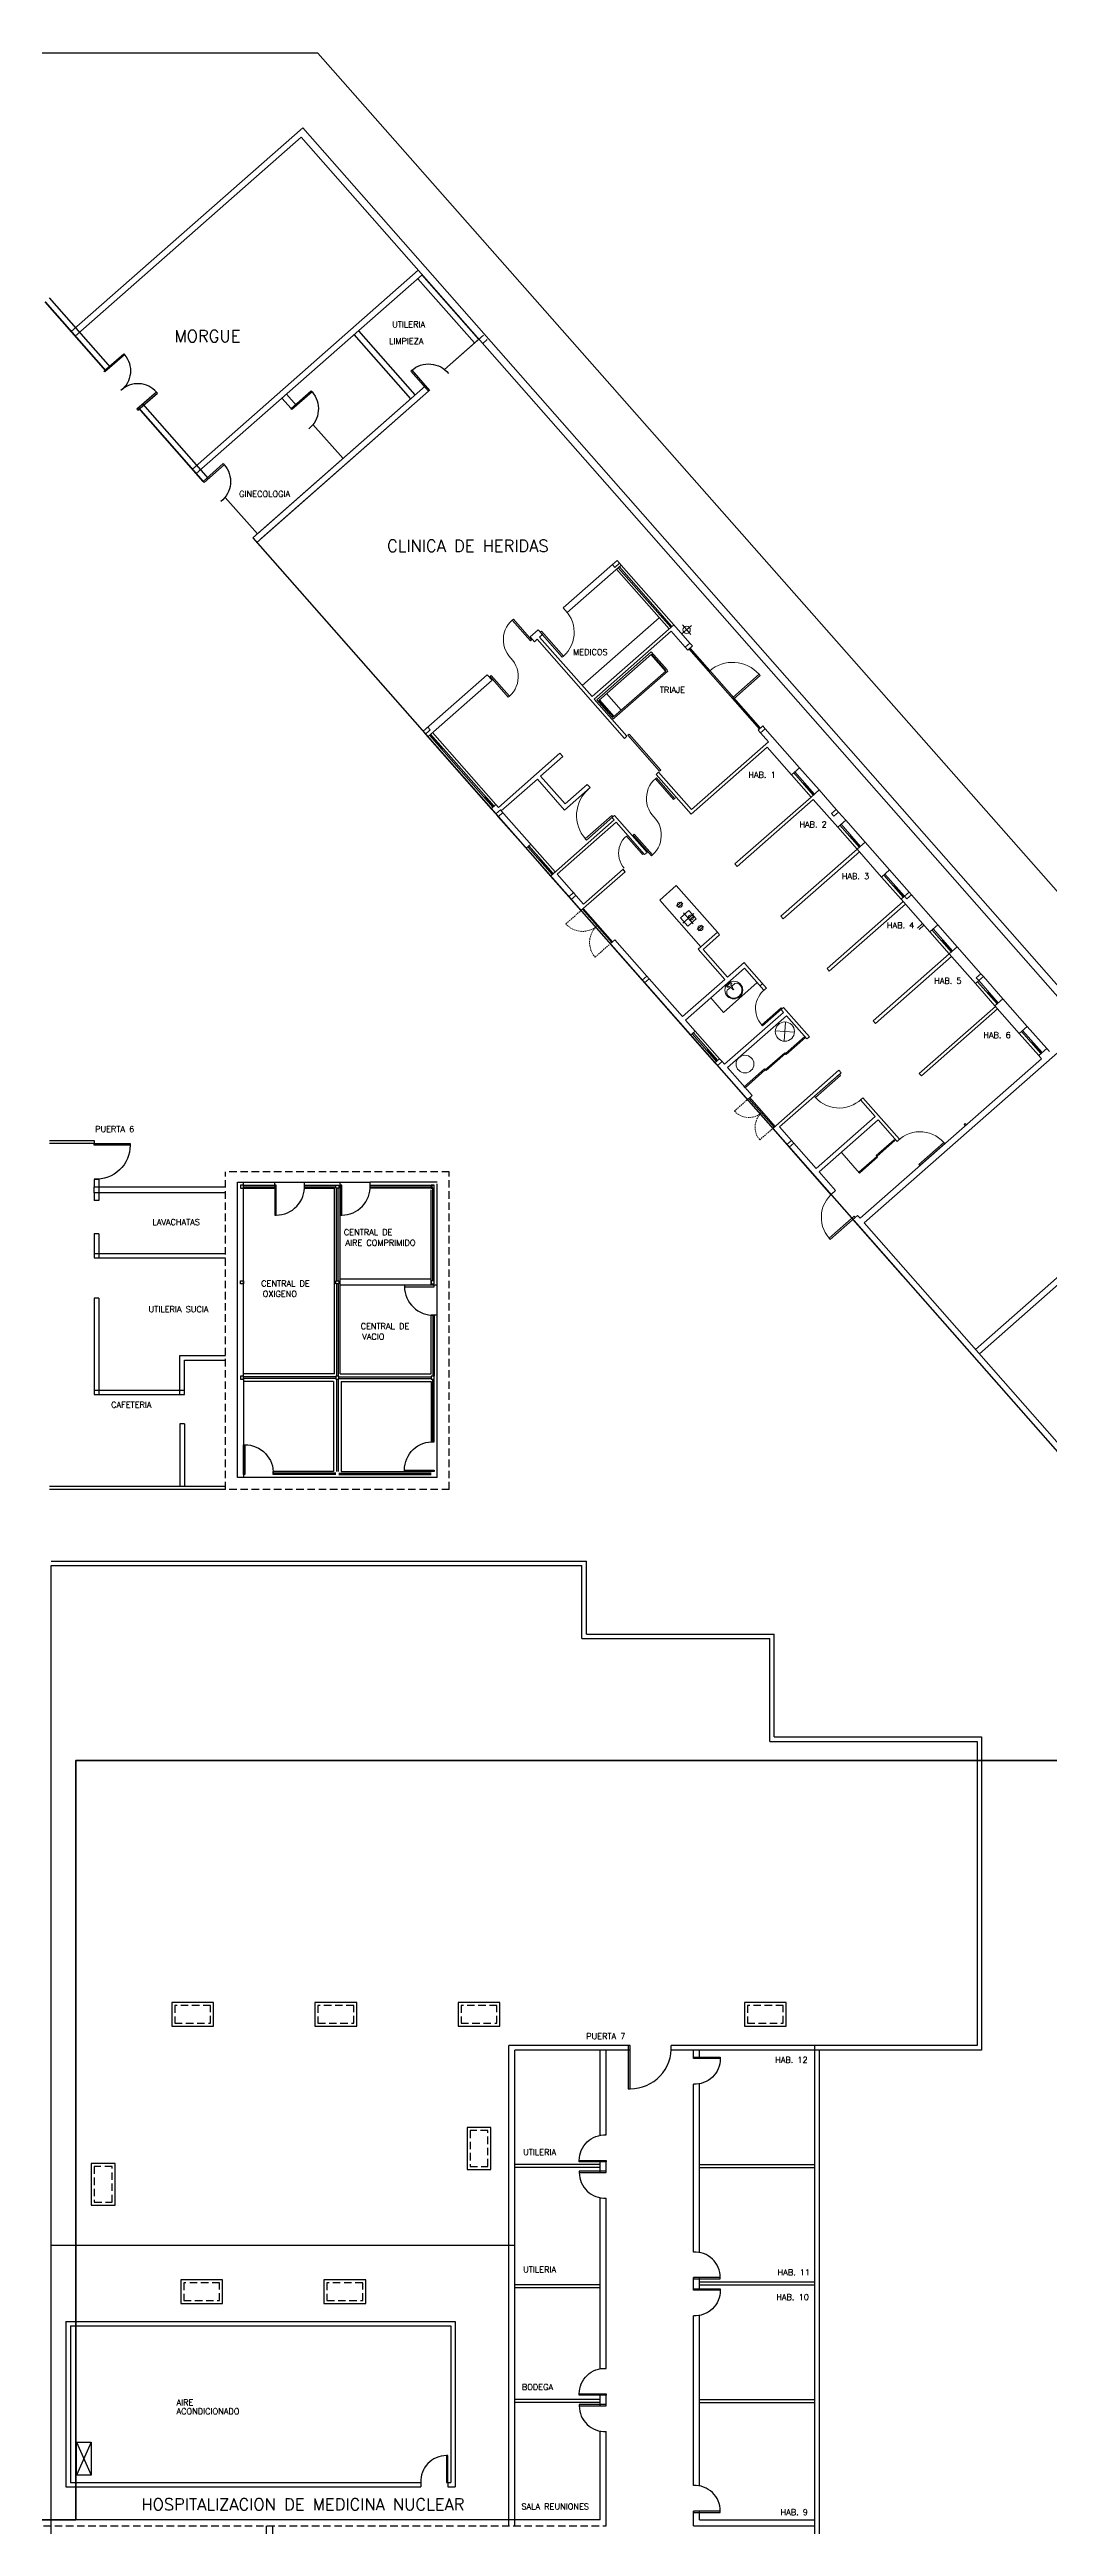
# Model space of a CAD drawing. Header units: metres. Extents: x 51 to 18146, y -212 to 18074.
# Drawn here: x 190.7 to 224.3, y 90.5 to 173.6 of the extents above; entities that cross this region are included whole.
import ezdxf

# ---------------------------------------------------------------- set-up
doc = ezdxf.new("R2010")
doc.units = ezdxf.units.M
doc.linetypes.add('HIDDEN', pattern=[0.375, 0.25, -0.125])
doc.layers.get('0').update_dxf_attribs({"color": 250})
for name, color, linetype in [('AY', 1, 'Continuous'), ('COL', 2, 'Continuous'), ('NO', 250, 'Continuous'), ('PA', 7, 'Continuous'), ('PU', 1, 'Continuous'), ('TA', 3, 'Continuous'), ('VE', 5, 'Continuous')]:
    doc.layers.add(name, color=color, linetype=linetype)
doc.layers.add('ZONAS', color=20, linetype='Continuous', lineweight=50)
doc.layers.get('0').freeze()
doc.styles.add('ROMANS', font='romans', dxfattribs={"height": 0.13})

# ---------------------------------------------------------------- blocks, each defined once
blk = doc.blocks.new('P-DE')
at = {"color": 0}
blk.add_lwpolyline([(-0.05, 1), (-0.05, 0), (0, 0), (0, 1), (-0.05, 1, 0.429311), (-1, 0, 3.280951)], format="xyb", dxfattribs=at)
blk = doc.blocks.new('-PDE')
at = {"color": 0}
blk.add_lwpolyline([(-0.05, 1), (-0.05, 0), (0, 0), (0, 1), (-0.05, 1, 0.429311), (-1, 0)], format="xyb", dxfattribs=at)
blk = doc.blocks.new('P-IZ')
at = {"color": 0}
blk.add_lwpolyline([(0.05, 1), (0.05, 0), (0, 0), (0, 1), (0.05, 1, -0.429311), (1, 0, -3.280951)], format="xyb", dxfattribs=at)
blk = doc.blocks.new('-MP')
at = {"color": 0}
for points in [[(-0.475, 0.5), (-0.475, 0), (-0.5, 0), (-0.5, 0.5), (-0.475, 0.5, -0.429311), (0, 0, -3.280951)], [(0.475, 0.5), (0.475, 0), (0.5, 0), (0.5, 0.5), (0.475, 0.5, 0.429311), (0, 0, 3.280951)]]:
    blk.add_lwpolyline(points, format="xyb", dxfattribs=at)

msp = doc.modelspace()

# ---------------------------------------------------------------- linework, layer by layer
at = {"layer": 'AY', "color": 0, "linetype": 'HIDDEN'}
for p, q in [((196.634, 125.297), (196.634, 135.947)), ((204.134, 135.947), (196.634, 135.947)), ((204.134, 125.297), (204.134, 135.947)), ((204.134, 125.297), (196.634, 125.297)), ((184.534, 90.547), (209.394, 90.547))]:
    msp.add_line(p, q, dxfattribs=at)
at = {"layer": 'AY', "color": 0}
for p, q in [((198.284, 135.597), (199.284, 135.597)), ((200.484, 135.597), (201.484, 135.597)), ((203.734, 131.145), (203.734, 132.145)), ((190.784, 96.547), (190.784, 122.747)), ((190.784, 122.747), (208.584, 122.747)), ((208.584, 120.297), (208.584, 122.747)), ((208.584, 120.297), (214.884, 120.297)), ((214.884, 116.847), (214.884, 120.297)), ((214.884, 116.847), (221.834, 116.847)), ((221.834, 116.847), (221.834, 106.647)), ((210.206, 106.647), (206.134, 106.647)), ((221.834, 106.647), (211.581, 106.647)), ((216.384, 106.647), (216.384, 81.847)), ((191.634, 93.347), (192.134, 92.247)), ((192.134, 93.347), (191.634, 92.247))]:
    msp.add_line(p, q, dxfattribs=at)
at = {"layer": 'AY', "color": 15}
for points in [[(194.834, 108.097), (194.834, 107.297), (196.234, 107.297), (196.234, 108.097)], [(199.634, 108.097), (199.634, 107.297), (201.034, 107.297), (201.034, 108.097)], [(204.434, 108.097), (204.434, 107.297), (205.834, 107.297), (205.834, 108.097)], [(214.034, 108.097), (214.034, 107.297), (215.434, 107.297), (215.434, 108.097)], [(205.534, 102.497), (205.534, 103.897), (204.734, 103.897), (204.734, 102.497)], [(192.934, 101.297), (192.934, 102.697), (192.134, 102.697), (192.134, 101.297)], [(195.134, 98.797), (195.134, 97.997), (196.534, 97.997), (196.534, 98.797)], [(199.934, 98.797), (199.934, 97.997), (201.334, 97.997), (201.334, 98.797)], [(192.134, 93.347), (192.134, 92.247), (191.634, 92.247), (191.634, 93.347)]]:
    msp.add_lwpolyline(points, close=True, dxfattribs=at)
for points in [[(206.134, 90.547), (206.134, 106.647)], [(206.334, 90.547), (206.334, 106.497)], [(206.334, 99.947), (190.784, 99.947)]]:
    msp.add_lwpolyline(points, dxfattribs=at)
at = {"layer": 'COL', "color": 15}
for p, q in [((197.034, 135.597), (197.234, 135.597)), ((197.034, 125.697), (197.034, 135.597)), ((197.234, 129.097), (197.234, 135.597)), ((197.234, 128.997), (197.234, 125.697)), ((197.234, 125.697), (197.034, 125.697))]:
    msp.add_line(p, q, dxfattribs=at)
for points in [[(197.134, 135.397), (197.234, 135.397), (197.234, 135.497), (197.134, 135.497)], [(200.334, 135.497), (200.434, 135.497), (200.434, 135.397), (200.334, 135.397)], [(203.534, 135.397), (203.634, 135.397), (203.634, 135.497), (203.534, 135.497)], [(197.134, 132.197), (197.134, 132.297), (197.234, 132.297), (197.234, 132.197)], [(200.334, 132.197), (200.334, 132.297), (200.434, 132.297), (200.434, 132.197)], [(203.634, 132.197), (203.634, 132.297), (203.534, 132.297), (203.534, 132.197)], [(197.134, 128.997), (197.234, 128.997), (197.234, 129.097), (197.134, 129.097)], [(200.334, 128.997), (200.434, 128.997), (200.434, 129.097), (200.334, 129.097)], [(203.534, 128.997), (203.634, 128.997), (203.634, 129.097), (203.534, 129.097)]]:
    msp.add_lwpolyline(points, close=True, dxfattribs=at)
at = {"layer": 'NO'}
for p, q in [((204.979, 163.743), (203.081, 165.899)), ((204.979, 163.743), (203.081, 165.899)), ((204.979, 163.743), (203.081, 165.899)), ((204.979, 163.743), (203.081, 165.899)), ((204.979, 163.743), (203.081, 165.899)), ((205.129, 163.875), (203.232, 166.031)), ((205.129, 163.875), (203.232, 166.031)), ((205.129, 163.875), (203.232, 166.031)), ((205.129, 163.875), (203.232, 166.031)), ((205.129, 163.875), (203.232, 166.031)), ((190.586, 165.123), (192.625, 162.807)), ((192.625, 162.807), (190.586, 165.123)), ((192.777, 162.937), (190.736, 165.255)), ((202.848, 161.868), (200.951, 164.023)), ((202.998, 162), (201.101, 164.156)), ((193.168, 162.189), (193.169, 162.188)), ((193.169, 162.188), (193.168, 162.189)), ((193.338, 162.298), (193.303, 162.338)), ((199.011, 161.642), (198.677, 162.022)), ((193.713, 161.57), (195.886, 159.101)), ((195.886, 159.101), (193.713, 161.57)), ((196.065, 159.199), (193.865, 161.7)), ((198.831, 161.544), (198.526, 161.89)), ((200.574, 159.866), (199.567, 161.01)), ((197.702, 157.339), (196.622, 158.567)), ((197.552, 157.207), (230.238, 120.063)), ((210.037, 146.014), (209.964, 146.097)), ((190.734, 137.002), (192.234, 137.002)), ((190.884, 136.902), (190.734, 136.902)), ((192.234, 136.902), (190.884, 136.902)), ((192.234, 137.002), (192.234, 136.902)), ((192.384, 135.689), (192.234, 135.689)), ((192.234, 135.689), (192.234, 135.447)), ((192.234, 135.447), (196.634, 135.447)), ((192.234, 135.247), (192.234, 135.447)), ((192.384, 135.689), (192.384, 134.984)), ((192.234, 135.247), (192.234, 134.984)), ((192.384, 134.984), (192.234, 134.984)), ((192.234, 133.87), (192.234, 133.212)), ((192.384, 133.87), (192.234, 133.87)), ((192.384, 133.87), (192.384, 133.212)), ((192.234, 133.212), (196.634, 133.212)), ((192.234, 133.212), (192.234, 133.062)), ((192.234, 133.062), (196.634, 133.062)), ((192.384, 133.212), (192.384, 133.062)), ((192.234, 131.714), (192.234, 128.481)), ((192.384, 131.714), (192.234, 131.714)), ((192.384, 131.714), (192.384, 128.481)), ((195.106, 128.481), (195.106, 129.787)), ((195.106, 129.787), (196.634, 129.787)), ((195.256, 128.481), (195.256, 129.637)), ((195.256, 129.637), (196.634, 129.637)), ((192.234, 128.631), (195.256, 128.631)), ((192.234, 128.481), (195.256, 128.481)), ((195.106, 127.497), (195.106, 125.397)), ((195.256, 127.497), (195.106, 127.497)), ((195.256, 127.497), (195.256, 125.397)), ((196.634, 125.397), (190.734, 125.397)), ((196.634, 125.297), (190.734, 125.297)), ((209.194, 103.639), (209.194, 106.497)), ((209.394, 103.652), (209.394, 106.497)), ((212.325, 106.209), (212.325, 106.497)), ((212.525, 106.209), (212.525, 106.497)), ((212.325, 99.722), (212.325, 105.354)), ((212.525, 99.709), (212.525, 105.368)), ((209.194, 102.659), (206.334, 102.659)), ((209.194, 102.559), (206.334, 102.559)), ((209.194, 102.391), (209.194, 102.797)), ((209.394, 102.391), (209.394, 102.797)), ((212.525, 102.659), (216.384, 102.659)), ((212.525, 102.559), (216.384, 102.559)), ((209.194, 95.809), (209.194, 101.55)), ((209.394, 95.823), (209.394, 101.536)), ((212.325, 98.44), (212.325, 98.867)), ((212.525, 98.44), (212.525, 98.867)), ((209.194, 98.622), (206.334, 98.622)), ((209.194, 98.522), (206.334, 98.522)), ((212.525, 98.722), (216.384, 98.722)), ((212.525, 98.622), (216.384, 98.622)), ((212.325, 91.894), (212.325, 97.585)), ((212.525, 91.881), (212.525, 97.599)), ((209.194, 94.784), (206.334, 94.784)), ((209.194, 94.562), (209.194, 94.968)), ((209.394, 94.562), (209.394, 94.968)), ((212.525, 94.784), (216.384, 94.784)), ((209.194, 94.684), (206.334, 94.684)), ((212.525, 94.684), (216.384, 94.684)), ((209.194, 90.747), (209.194, 93.72)), ((209.394, 90.547), (209.394, 93.707)), ((198.008, 89.906), (198.008, 90.547)), ((198.208, 90.547), (198.208, 89.906)), ((212.325, 90.547), (212.325, 91.039)), ((212.325, 90.547), (216.384, 90.547)), ((212.525, 90.747), (212.525, 91.039)), ((212.525, 90.747), (216.384, 90.747))]:
    msp.add_line(p, q, dxfattribs=at)
at = {"layer": 'NO', "lineweight": 13}
for points in [[(191.463, 164.127), (199.226, 170.958)], [(191.595, 163.977), (199.172, 170.644)], [(199.172, 170.644), (239.47, 124.85)], [(199.226, 170.958), (239.663, 125.006)], [(195.523, 159.513), (203.099, 166.181)], [(195.655, 159.363), (203.232, 166.031)], [(203.974, 162.858), (205.279, 164.007)], [(203.974, 162.858), (205.129, 163.875)], [(203.974, 162.858), (205.129, 163.875)], [(205.261, 163.725), (205.411, 163.857)], [(197.552, 157.207), (203.342, 162.302)], [(197.552, 157.207), (203.342, 162.302)], [(197.684, 157.057), (203.44, 162.122)], [(197.684, 157.057), (203.44, 162.122)], [(197.702, 157.339), (203.342, 162.302)], [(197.834, 157.189), (203.44, 162.122)], [(209.61, 156.312), (207.956, 154.857)], [(209.905, 156.293), (208.094, 154.7)], [(209.804, 156.205), (211.562, 154.208)], [(209.841, 156.237), (211.598, 154.24)], [(209.849, 156.357), (209.905, 156.293)], [(209.905, 156.293), (211.662, 154.296)], [(209.748, 156.155), (211.505, 154.158)], [(207.966, 153.244), (207.231, 154.079), (207.189, 154.043), (207.925, 153.207), (207.966, 153.244), (208.048, 153.324), (208.12, 153.414), (208.184, 153.51), (208.235, 153.611), (208.276, 153.717), (208.304, 153.828), (208.321, 153.943), (208.326, 154.056), (208.317, 154.17), (208.299, 154.284), (208.264, 154.393), (208.222, 154.5), (208.166, 154.598), (208.1, 154.692), (208.025, 154.778)], [(208.094, 154.7), (207.956, 154.857)], [(211.178, 154.531), (208.595, 152.258)], [(211.271, 154.613), (211.234, 154.58)], [(211.579, 154.223), (211.251, 154.595)], [(206.251, 154.452), (206.863, 153.756), (206.898, 153.786), (206.285, 154.482), (206.251, 154.452), (206.177, 154.378), (206.112, 154.299), (206.057, 154.212), (206.015, 154.122), (205.983, 154.025), (205.958, 153.925), (205.952, 153.823), (205.952, 153.719), (205.966, 153.619), (205.993, 153.52), (206.028, 153.425), (206.076, 153.337), (206.135, 153.25), (206.202, 153.174)], [(206.851, 153.884), (207.12, 154.121), (207.258, 153.964), (207.165, 153.882), (208.923, 151.885), (211.662, 154.296), (212.208, 153.676)], [(207.082, 153.809), (206.989, 153.727), (206.851, 153.884)], [(206.863, 153.756), (206.92, 153.806)], [(207.082, 153.809), (210.01, 150.481)], [(211.579, 154.075), (208.996, 151.802), (210.093, 150.555)], [(211.579, 154.075), (212.051, 153.538)], [(206.152, 151.896), (205.54, 152.592), (205.503, 152.559), (206.116, 151.863), (206.152, 151.896), (206.224, 151.967), (206.289, 152.046), (206.343, 152.133), (206.384, 152.225), (206.42, 152.323), (206.441, 152.423), (206.452, 152.524), (206.449, 152.626), (206.434, 152.726), (206.408, 152.825), (206.373, 152.92), (206.326, 153.013), (206.266, 153.096), (206.202, 153.174)], [(211.389, 152.739), (210.9, 153.295)], [(214.536, 150.798), (212.174, 153.482)], [(214.572, 150.831), (212.211, 153.514)], [(203.258, 150.723), (205.412, 152.618)], [(205.544, 148.125), (203.42, 150.539), (205.574, 152.434)], [(205.412, 152.618), (205.574, 152.434)], [(205.503, 152.559), (205.481, 152.54)], [(212.878, 152.757), (212.841, 152.725)], [(209.172, 151.775), (209.662, 151.218)], [(209.902, 151.43), (209.412, 151.986)], [(213.639, 151.853), (214.553, 150.814)], [(213.675, 151.811), (213.658, 151.796)], [(203.42, 150.539), (203.34, 150.63)], [(203.476, 150.589), (205.6, 148.175)], [(203.903, 150.138), (203.494, 150.604)], [(203.513, 150.621), (205.637, 148.207)], [(205.701, 148.263), (203.577, 150.677)], [(210.093, 150.555), (210.01, 150.481)], [(214.837, 150.372), (212.254, 148.099), (211.157, 149.347)], [(214.576, 150.669), (214.837, 150.372)], [(215.884, 149.498), (214.733, 150.807)], [(203.886, 150.123), (203.923, 150.155)], [(207.844, 149.984), (205.783, 148.17), (205.701, 148.263)], [(207.943, 149.871), (207.2, 149.218)], [(207.943, 149.871), (207.844, 149.984)], [(215.615, 149.261), (214.797, 150.19), (212.244, 147.943), (211.073, 149.273)], [(207.09, 149.121), (205.882, 148.057)], [(207.09, 149.121), (208.004, 148.082)], [(207.2, 149.218), (208.018, 148.289)], [(208.004, 148.082), (208.857, 148.832)], [(208.018, 148.289), (208.76, 148.942)], [(208.76, 148.942), (208.857, 148.832)], [(211.046, 149.132), (211.658, 148.436), (211.692, 148.466), (211.08, 149.162), (211.046, 149.132), (210.974, 149.06), (210.909, 148.981), (210.855, 148.894), (210.81, 148.802), (210.778, 148.705), (210.758, 148.604), (210.747, 148.503), (210.749, 148.401), (210.764, 148.301), (210.787, 148.2), (210.825, 148.107), (210.873, 148.014), (210.93, 147.93), (210.996, 147.854)], [(211.157, 149.347), (211.073, 149.273)], [(216.268, 148.518), (215.615, 149.261), (215.884, 149.498)], [(215.688, 149.326), (216.342, 148.583)], [(215.727, 149.36), (216.381, 148.618)], [(215.884, 149.498), (216.538, 148.756), (217.111, 148.104)], [(216.016, 148.953), (216.055, 148.988)], [(216.361, 148.6), (216.036, 148.97)], [(216.538, 148.756), (216.268, 148.518)], [(205.311, 148.503), (205.348, 148.536)], [(205.618, 148.19), (205.329, 148.518)], [(205.544, 148.125), (205.701, 148.263)], [(205.699, 147.949), (205.544, 148.125)], [(205.781, 147.856), (206.79, 146.709)], [(205.882, 148.057), (207.687, 146.006)], [(209.591, 147.83), (209.674, 147.903)], [(209.674, 147.903), (210.77, 146.658)], [(210.947, 146.575), (210.335, 147.271), (210.301, 147.241), (210.913, 146.545), (210.947, 146.575), (211.019, 146.647), (211.084, 146.726), (211.138, 146.813), (211.183, 146.905), (211.215, 147.002), (211.235, 147.103), (211.246, 147.204), (211.244, 147.306), (211.232, 147.408), (211.206, 147.507), (211.17, 147.602), (211.12, 147.693), (211.063, 147.778), (210.996, 147.854)], [(211.692, 148.466), (211.717, 148.488)], [(216.268, 148.518), (213.715, 146.272)], [(217.159, 147.506), (216.341, 148.435), (213.788, 146.188)], [(217.191, 148.013), (217.428, 147.744)], [(209.664, 147.747), (207.53, 145.868), (208.147, 145.168)], [(209.729, 147.673), (207.752, 145.933)], [(209.591, 147.83), (209.664, 147.747)], [(209.729, 147.673), (210.687, 146.585)], [(210.579, 146.634), (210.074, 147.207), (210.008, 147.144), (209.95, 147.072), (209.903, 146.991), (209.863, 146.908), (209.837, 146.82), (209.819, 146.726), (209.813, 146.634), (209.819, 146.543), (209.834, 146.452), (209.863, 146.365), (209.899, 146.279), (209.947, 146.2), (210.003, 146.127)], [(210.301, 147.241), (210.276, 147.22)], [(217.232, 147.571), (217.886, 146.829)], [(217.271, 147.606), (217.274, 147.608)], [(217.271, 147.606), (217.925, 146.863)], [(217.599, 147.233), (217.56, 147.199)], [(217.905, 146.846), (217.58, 147.216)], [(206.713, 146.797), (206.87, 146.935)], [(206.713, 146.797), (207.53, 145.868)], [(206.769, 146.847), (207.586, 145.918)], [(206.806, 146.879), (207.623, 145.95)], [(207.162, 146.401), (207.198, 146.433)], [(207.604, 145.933), (207.179, 146.416)], [(210.65, 146.627), (210.613, 146.594), (210.579, 146.634), (210.615, 146.666)], [(210.579, 146.634), (210.613, 146.594)], [(210.77, 146.658), (210.687, 146.585)], [(213.715, 146.272), (213.788, 146.188)], [(218.629, 145.835), (217.812, 146.764), (215.259, 144.517)], [(217.888, 146.678), (215.334, 144.431)], [(218.082, 147.001), (218.899, 146.072)], [(208.636, 144.928), (207.752, 145.933)], [(210.037, 146.014), (208.552, 144.707)], [(209.964, 146.097), (208.636, 144.928)], [(212.57, 143.491), (211.193, 145.056), (211.749, 145.546)], [(213.127, 143.98), (211.749, 145.546)], [(218.742, 145.934), (219.395, 145.192), (219.283, 145.093), (218.629, 145.835), (218.899, 146.072), (219.552, 145.33)], [(218.703, 145.9), (219.356, 145.157)], [(219.07, 145.562), (219.031, 145.527)], [(219.376, 145.175), (219.05, 145.545)], [(208.224, 145.079), (208.552, 144.707)], [(208.356, 144.534), (208.319, 144.502)], [(208.41, 144.582), (208.373, 144.55)], [(208.464, 144.629), (208.43, 144.599)], [(208.52, 144.679), (208.484, 144.647)], [(208.574, 144.726), (208.537, 144.694)], [(208.631, 144.776), (208.591, 144.741)], [(209.583, 143.64), (208.604, 144.752)], [(209.61, 143.663), (208.631, 144.776)], [(211.927, 145.007), (211.761, 144.861)], [(211.972, 144.956), (211.806, 144.809)], [(212.302, 144.581), (212.136, 144.434)], [(212.348, 144.529), (212.181, 144.383)], [(219.356, 145.009), (216.803, 142.763)], [(219.432, 144.924), (216.878, 142.677)], [(220.247, 143.997), (219.283, 145.093)], [(220.516, 144.235), (219.634, 145.237)], [(208.084, 144.295), (208.045, 144.261)], [(208.045, 144.261), (208.065, 144.243)], [(208.082, 144.224), (208.112, 144.194), (208.115, 144.191)], [(208.138, 144.343), (208.104, 144.312)], [(208.137, 144.176), (208.174, 144.148)], [(208.194, 144.392), (208.158, 144.36)], [(208.192, 144.133), (208.234, 144.11)], [(208.248, 144.44), (208.212, 144.407)], [(208.254, 144.097), (208.277, 144.086), (208.299, 144.076)], [(208.302, 144.487), (208.265, 144.455)], [(208.322, 144.065), (208.365, 144.051), (208.367, 144.048)], [(208.389, 144.042), (208.435, 144.03)], [(208.46, 144.026), (208.506, 144.018)], [(208.531, 144.014), (208.554, 144.013), (208.58, 144.014)], [(208.603, 144.012), (208.651, 144.011)], [(208.674, 144.015), (208.724, 144.023)], [(208.747, 144.026), (208.794, 144.037)], [(208.818, 144.045), (208.843, 144.05), (208.862, 144.058)], [(208.845, 143.708), (208.843, 143.685), (208.842, 143.662)], [(208.854, 143.781), (208.848, 143.733)], [(208.872, 143.849), (208.86, 143.804)], [(208.897, 143.919), (208.878, 143.877), (208.881, 143.874)], [(208.884, 144.068), (208.929, 144.086)], [(208.927, 143.985), (208.917, 143.967), (208.906, 143.94)], [(208.963, 144.047), (208.94, 144.005)], [(208.95, 144.096), (208.991, 144.124)], [(209.009, 144.104), (208.976, 144.067)], [(209.013, 144.134), (209.015, 144.136), (209.052, 144.164)], [(209.056, 144.159), (209.024, 144.126), (209.021, 144.124)], [(209.069, 144.179), (209.093, 144.196), (209.073, 144.174)], [(209.276, 143.988), (209.303, 144.011)], [(209.531, 143.594), (209.688, 143.732)], [(209.688, 143.732), (210.76, 142.515)], [(212.617, 144.223), (212.451, 144.076)], [(213.127, 143.98), (212.487, 143.417), (213.38, 142.403)], [(212.663, 144.172), (212.496, 144.025)], [(213.2, 143.897), (212.644, 143.407), (213.463, 142.476)], [(213.2, 143.897), (213.127, 143.98)], [(215.259, 144.517), (215.334, 144.431)], [(220.005, 144.272), (219.838, 144.125)], [(220.053, 144.218), (219.886, 144.071)], [(220.32, 144.062), (220.974, 143.32)], [(220.359, 144.097), (221.013, 143.354)], [(220.687, 143.724), (220.648, 143.69)], [(220.993, 143.337), (220.668, 143.707)], [(208.842, 143.636), (208.842, 143.588)], [(208.845, 143.564), (208.851, 143.518)], [(208.854, 143.494), (208.856, 143.492), (208.867, 143.445)], [(208.873, 143.424), (208.88, 143.4), (208.888, 143.376)], [(208.898, 143.355), (208.916, 143.31)], [(208.929, 143.291), (208.952, 143.25)], [(208.964, 143.226), (208.966, 143.223), (208.992, 143.189)], [(209.009, 143.17), (209.024, 143.148)], [(209.063, 143.183), (209.024, 143.148)], [(209.117, 143.23), (209.083, 143.2)], [(209.173, 143.28), (209.137, 143.247)], [(209.227, 143.327), (209.191, 143.295)], [(209.281, 143.374), (209.244, 143.342)], [(209.335, 143.422), (209.298, 143.39)], [(209.389, 143.469), (209.352, 143.437)], [(209.443, 143.517), (209.409, 143.487)], [(209.499, 143.566), (209.463, 143.534)], [(209.553, 143.614), (209.516, 143.582)], [(210.603, 142.377), (209.531, 143.594)], [(209.61, 143.663), (209.57, 143.629)], [(214.772, 142.11), (214.119, 142.853), (214.019, 142.966), (213.463, 142.476)], [(221.775, 142.26), (220.9, 143.255), (218.347, 141.008)], [(220.975, 143.169), (218.422, 140.922)], [(221.963, 142.59), (221.17, 143.492)], [(212.227, 140.531), (210.683, 142.286)], [(210.839, 142.424), (211.959, 141.152), (213.38, 142.403)], [(214.689, 142.037), (214.035, 142.78), (212.058, 141.039)], [(214.464, 142.292), (213.33, 141.294), (212.901, 141.781)], [(213.564, 142.134), (213.451, 142.035), (213.442, 141.992), (213.443, 141.945), (213.452, 141.901), (213.473, 141.863)], [(213.449, 142.176), (213.445, 142.16), (213.454, 142.146), (213.467, 142.141), (213.484, 142.146)], [(213.599, 142.248), (213.607, 142.263), (213.603, 142.278), (213.59, 142.288), (213.574, 142.286), (213.508, 142.237), (213.451, 142.179)], [(213.524, 142.165), (213.508, 142.163), (213.486, 142.144)], [(213.601, 142.102), (213.522, 142.162)], [(213.601, 142.245), (213.579, 142.226), (213.576, 142.21)], [(213.578, 142.212), (213.628, 142.126), (213.632, 142.116), (213.627, 142.103), (213.613, 142.099), (213.604, 142.104)], [(213.677, 142.09), (213.63, 142.049)], [(213.674, 142.049), (213.635, 142.093)], [(214.641, 142.26), (214.557, 142.187)], [(214.689, 142.037), (214.772, 142.11)], [(216.803, 142.763), (216.878, 142.677)], [(222.542, 141.617), (221.888, 142.359), (221.775, 142.26)], [(222.429, 141.518), (221.775, 142.26)], [(221.849, 142.325), (222.502, 141.582)], [(222.698, 141.755), (222.429, 141.518), (222.698, 141.755), (222.045, 142.497)], [(215.342, 141.295), (213.365, 139.554)], [(215.343, 141.461), (215.26, 141.388)], [(215.26, 141.388), (215.342, 141.295)], [(215.343, 141.461), (216.21, 140.476)], [(222.446, 141.498), (219.893, 139.251)], [(222.519, 141.415), (219.966, 139.168), (219.893, 139.251)], [(222.214, 141.989), (222.175, 141.955)], [(222.522, 141.6), (222.194, 141.972)], [(223.516, 140.826), (223.246, 140.589), (222.429, 141.518)], [(224.169, 140.084), (223.516, 140.826), (222.698, 141.755)], [(212.058, 141.039), (212.383, 140.669)], [(212.227, 140.531), (212.383, 140.669)], [(213.044, 139.603), (212.227, 140.531)], [(212.283, 140.581), (213.1, 139.652)], [(212.32, 140.613), (213.137, 139.685)], [(212.383, 140.669), (213.201, 139.741)], [(215.441, 141.182), (213.464, 139.442)], [(214.757, 139.341), (215.406, 139.912), (216.056, 140.484)], [(215.069, 140.671), (215.709, 140.631)], [(215.409, 140.971), (215.368, 140.331)], [(216.08, 140.457), (215.43, 139.885)], [(215.441, 141.182), (216.127, 140.403)], [(216.127, 140.403), (216.21, 140.476)], [(225.652, 140.928), (218.046, 134.235), (230.396, 120.2)], [(218.347, 141.008), (218.422, 140.922)], [(223.899, 139.846), (223.246, 140.589)], [(223.32, 140.654), (223.973, 139.911)], [(223.359, 140.688), (224.012, 139.946)], [(212.775, 140.022), (212.811, 140.055)], [(213.117, 139.667), (212.792, 140.037)], [(213.283, 139.648), (213.365, 139.554)], [(215.43, 139.885), (215.383, 139.939), (214.733, 139.368)], [(217.908, 134.391), (223.99, 139.743)], [(223.684, 140.318), (223.645, 140.284)], [(223.993, 139.928), (223.665, 140.301)], [(224.26, 139.981), (224.169, 140.084), (223.899, 139.846), (223.99, 139.743)], [(213.126, 139.51), (214.131, 138.368), (214.288, 138.506), (213.464, 139.442)], [(214.757, 139.341), (214.733, 139.368)], [(217.198, 139.354), (214.98, 137.402), (215.455, 136.863)], [(217.271, 139.27), (215.21, 137.457), (215.612, 137.001)], [(216.418, 138.446), (217.254, 139.181), (217.217, 139.223), (216.382, 138.488), (216.418, 138.446), (216.499, 138.364), (216.587, 138.289), (216.684, 138.228), (216.785, 138.177), (216.891, 138.136), (217.003, 138.108), (217.115, 138.089), (217.23, 138.086), (217.346, 138.093), (217.459, 138.114), (217.565, 138.146), (217.674, 138.19), (217.773, 138.246), (217.867, 138.312), (217.953, 138.387)], [(217.271, 139.27), (217.198, 139.354)], [(213.729, 138.014), (213.699, 137.988), (213.741, 137.946)], [(213.783, 138.061), (213.746, 138.029)], [(213.758, 137.927), (213.795, 137.899)], [(213.837, 138.109), (213.8, 138.077)], [(213.815, 137.886), (213.824, 137.876), (213.858, 137.858)], [(213.891, 138.156), (213.854, 138.124)], [(213.944, 138.204), (213.908, 138.171)], [(213.998, 138.251), (213.964, 138.221)], [(214.052, 138.299), (214.018, 138.268)], [(214.109, 138.348), (214.072, 138.316)], [(214.163, 138.396), (214.126, 138.363)], [(214.209, 138.437), (214.18, 138.411)], [(215.032, 137.447), (214.182, 138.413)], [(215.059, 137.471), (214.209, 138.437)], [(214.561, 137.894), (214.607, 137.93), (214.565, 137.889)], [(217.923, 138.361), (218.415, 137.803), (216.437, 136.063)], [(217.923, 138.361), (218.007, 138.435)], [(219.234, 137.04), (218.007, 138.435)], [(213.878, 137.845), (213.9, 137.834), (213.92, 137.826)], [(213.943, 137.815), (213.977, 137.802), (213.988, 137.799)], [(214.011, 137.792), (214.056, 137.78)], [(214.081, 137.776), (214.13, 137.771)], [(214.153, 137.77), (214.201, 137.769)], [(214.227, 137.769), (214.273, 137.776)], [(214.297, 137.779), (214.308, 137.78), (214.344, 137.79)], [(214.367, 137.797), (214.388, 137.803), (214.414, 137.813)], [(214.388, 137.403), (214.397, 137.354)], [(214.391, 137.474), (214.39, 137.426)], [(214.397, 137.546), (214.392, 137.498)], [(214.4, 137.331), (214.401, 137.319), (214.411, 137.284)], [(214.413, 137.616), (214.401, 137.571)], [(214.418, 137.26), (214.424, 137.239), (214.432, 137.215)], [(214.436, 137.684), (214.423, 137.651), (214.42, 137.639)], [(214.436, 137.823), (214.469, 137.835), (214.479, 137.844)], [(214.442, 137.194), (214.454, 137.161), (214.462, 137.151)], [(214.466, 137.75), (214.453, 137.73), (214.445, 137.709)], [(214.473, 137.129), (214.498, 137.086)], [(214.502, 137.812), (214.497, 137.803), (214.477, 137.772)], [(214.5, 137.854), (214.541, 137.877)], [(214.578, 137.049), (214.549, 137.023), (214.513, 137.069)], [(214.548, 137.869), (214.52, 137.832)], [(214.632, 137.096), (214.596, 137.064)], [(214.686, 137.143), (214.649, 137.111)], [(214.74, 137.191), (214.703, 137.158)], [(214.794, 137.238), (214.757, 137.206)], [(214.848, 137.286), (214.814, 137.256)], [(214.902, 137.333), (214.868, 137.303)], [(214.958, 137.383), (214.921, 137.35)], [(215.012, 137.43), (214.975, 137.398)], [(215.059, 137.471), (215.029, 137.445)], [(218.512, 137.692), (216.534, 135.952)], [(219.15, 136.967), (218.512, 137.692)], [(220.714, 136.934), (219.878, 136.199), (219.915, 136.157), (220.751, 136.893), (220.714, 136.934), (220.634, 137.016), (220.543, 137.089), (220.448, 137.153), (220.347, 137.203), (220.239, 137.242), (220.13, 137.272), (220.015, 137.289), (219.902, 137.294), (219.786, 137.287), (219.674, 137.267), (219.563, 137.235), (219.458, 137.19), (219.36, 137.134), (219.265, 137.068), (219.18, 136.993)], [(221.437, 137.497), (221.402, 137.536), (221.439, 137.568), (221.473, 137.529)], [(216.534, 135.952), (217.091, 135.32), (216.934, 135.182), (215.534, 136.772)], [(215.691, 136.91), (216.437, 136.063)], [(217.868, 135.934), (218.473, 136.467), (218.497, 136.44), (217.892, 135.907), (217.294, 136.586)], [(219.234, 137.04), (219.15, 136.967)], [(221.777, 129.995), (229.353, 136.663)], [(221.909, 129.845), (229.485, 136.513)], [(216.875, 133.722), (217.711, 134.457), (217.748, 134.415), (216.912, 133.68), (216.875, 133.722), (216.805, 133.812), (216.744, 133.911), (216.693, 134.013), (216.656, 134.12), (216.628, 134.23), (216.615, 134.344), (216.613, 134.46), (216.622, 134.573), (216.643, 134.687), (216.678, 134.796), (216.726, 134.899), (216.781, 135), (216.849, 135.09), (216.927, 135.176), (217.012, 135.251)], [(217.669, 134.346), (217.826, 134.484), (217.908, 134.391)], [(219.319, 132.472), (217.669, 134.346)]]:
    msp.add_lwpolyline(points, dxfattribs=at)
for points in [[(209.767, 156.45), (209.849, 156.357), (209.692, 156.219), (209.61, 156.312)], [(212.208, 153.676), (212.29, 153.583), (212.133, 153.445), (212.051, 153.538)], [(209.679, 151.169), (211.468, 152.743), (211.438, 152.777), (210.905, 153.382), (209.082, 151.778), (209.645, 151.138)], [(209.642, 151.201), (209.153, 151.757), (210.917, 153.31), (211.406, 152.754)], [(214.526, 152.633), (213.639, 151.853), (213.675, 151.811), (214.562, 152.592)], [(203.415, 150.861), (203.497, 150.768), (203.34, 150.63), (203.258, 150.723)], [(211.233, 149.418), (211.191, 149.381), (210.128, 150.59), (210.17, 150.626)], [(214.651, 150.9), (214.733, 150.807), (214.576, 150.669), (214.494, 150.762)], [(205.856, 148.087), (205.938, 147.994), (205.781, 147.856), (205.699, 147.949)], [(208.697, 147.117), (209.584, 147.898), (209.62, 147.856), (208.733, 147.075)], [(217.111, 148.104), (217.191, 148.013), (217.034, 147.875), (216.954, 147.966)], [(217.159, 147.506), (217.428, 147.744), (218.082, 147.001), (217.812, 146.764)], [(208.299, 145.311), (208.381, 145.217), (208.224, 145.079), (208.142, 145.173)], [(219.552, 145.33), (219.634, 145.237), (219.477, 145.099), (219.395, 145.192)], [(220.247, 143.997), (220.516, 144.235), (221.17, 143.492), (220.9, 143.255)], [(210.76, 142.515), (210.839, 142.424), (210.683, 142.286), (210.603, 142.377)], [(213.662, 142.077), (213.653, 142.082), (213.646, 142.076), (213.647, 142.064), (213.659, 142.061), (213.666, 142.068)], [(221.963, 142.59), (222.045, 142.497), (221.888, 142.359), (221.806, 142.452)], [(214.61, 140.872), (215.262, 141.445), (215.29, 141.414), (214.638, 140.84)], [(213.201, 139.741), (213.283, 139.648), (213.126, 139.51), (213.044, 139.603)], [(214.708, 139.397), (214.029, 138.8), (214.055, 138.77), (214.733, 139.368)], [(215.612, 137.001), (215.691, 136.91), (215.534, 136.772), (215.455, 136.863)], [(218.449, 136.494), (219.052, 137.024), (219.076, 136.997), (218.473, 136.467)]]:
    msp.add_lwpolyline(points, close=True, dxfattribs=at)
at = {"layer": 'NO', "lineweight": 18}
for points in [[(211.936, 153.985), (212.255, 154.265)], [(212.235, 153.966), (211.953, 154.287)], [(212.337, 144.611), (211.964, 144.283)], [(212.314, 144.261), (211.989, 144.631)]]:
    msp.add_lwpolyline(points, dxfattribs=at)
at = {"layer": 'NO', "lineweight": 13}
for points in [[(212.192, 153.497), (212.858, 152.74, -0.413568), (214.526, 152.633)], [(213.475, 141.865, 1.00228), (213.882, 142.223), (213.846, 142.248), (213.803, 142.262), (213.758, 142.27), (213.713, 142.266), (213.601, 142.167)]]:
    msp.add_lwpolyline(points, format="xyb", dxfattribs=at)
at = {"layer": 'NO', "lineweight": 18}
msp.add_lwpolyline([(211.888, 144.464), (212.134, 144.185), (212.413, 144.43), (212.167, 144.71)], close=True, dxfattribs=at)
msp.add_circle((212.095, 154.125), 0.124, dxfattribs=at)
at = {"layer": 'NO', "lineweight": 13}
for centre, radius in [((211.865, 144.905), 0.0848), ((212.24, 144.479), 0.0848), ((212.555, 144.121), 0.0848), ((213.678, 142.043), 0.298), ((215.389, 140.651), 0.322), ((214.052, 139.563), 0.298)]:
    msp.add_circle(centre, radius, dxfattribs=at)
for centre, radius, start, end in [((209.58, 147.898), 1.176, 131.22272, 221.47206), ((215.226, 141.419), 0.821, 128.24537, 221.5686)]:
    msp.add_arc(centre, radius, start, end, dxfattribs=at)
at = {"layer": 'PA', "color": 0}
for p, q in [((196.634, 135.247), (192.234, 135.247)), ((203.534, 132.345), (200.484, 132.345)), ((203.534, 132.145), (200.484, 132.145)), ((203.534, 132.145), (203.534, 132.345)), ((191.284, 97.397), (191.284, 91.847)), ((191.284, 97.397), (204.334, 97.397)), ((191.434, 97.247), (191.434, 91.997)), ((191.434, 97.247), (204.184, 97.247)), ((204.184, 97.247), (204.184, 91.997)), ((204.334, 97.397), (204.334, 91.847)), ((191.284, 91.847), (203.184, 91.847)), ((191.434, 91.997), (203.184, 91.997)), ((203.184, 91.997), (203.184, 91.847)), ((204.084, 91.997), (204.084, 91.847)), ((204.084, 91.997), (204.184, 91.997)), ((204.084, 91.847), (204.334, 91.847)), ((209.194, 90.747), (184.534, 90.747))]:
    msp.add_line(p, q, dxfattribs=at)
at = {"layer": 'TA', "color": 0}
for p, q in [((190.784, 122.897), (208.734, 122.897)), ((208.734, 120.447), (208.734, 122.897)), ((208.734, 120.447), (215.034, 120.447)), ((215.034, 116.997), (215.034, 120.447)), ((215.034, 116.997), (221.984, 116.997)), ((221.984, 116.997), (221.984, 106.497)), ((210.206, 106.497), (206.334, 106.497)), ((221.984, 106.497), (211.58, 106.497))]:
    msp.add_line(p, q, dxfattribs=at)
at = {"layer": 'TA', "color": 15}
for points in [[(216.534, 106.497), (216.534, 81.697), (206.334, 81.697), (206.334, 82.297), (190.784, 82.297), (190.784, 87.777)], [(190.784, 89.424), (190.784, 96.547)]]:
    msp.add_lwpolyline(points, dxfattribs=at)
at = {"layer": 'VE', "color": 0}
for p, q in [((197.234, 135.597), (198.284, 135.597)), ((197.234, 135.497), (198.284, 135.497)), ((197.234, 135.447), (198.284, 135.447)), ((197.234, 135.397), (198.284, 135.397)), ((198.284, 135.397), (198.284, 135.597)), ((199.284, 135.597), (200.484, 135.597)), ((199.284, 135.397), (199.284, 135.597)), ((199.284, 135.497), (200.334, 135.497)), ((199.284, 135.447), (200.334, 135.447)), ((199.284, 135.397), (200.284, 135.397)), ((200.284, 129.172), (200.284, 135.397)), ((200.359, 132.295), (200.359, 135.397)), ((200.409, 132.295), (200.409, 135.397)), ((200.484, 129.172), (200.484, 135.597)), ((201.484, 135.397), (201.484, 135.597)), ((203.734, 135.597), (201.484, 135.597)), ((201.484, 135.497), (203.634, 135.497)), ((201.484, 135.447), (203.584, 135.447)), ((203.534, 135.397), (201.484, 135.397)), ((203.584, 132.297), (203.584, 135.397)), ((203.634, 132.297), (203.634, 135.447)), ((203.734, 132.145), (203.734, 135.547)), ((203.534, 132.345), (203.534, 135.347)), ((200.359, 132.198), (200.359, 129.097)), ((200.409, 132.198), (200.409, 129.097)), ((203.734, 132.145), (203.534, 132.145)), ((203.584, 132.197), (203.584, 132.195)), ((203.634, 132.197), (203.634, 132.195)), ((203.534, 129.172), (203.534, 131.145)), ((203.734, 131.145), (203.534, 131.145)), ((203.584, 131.145), (203.584, 129.097)), ((203.634, 131.145), (203.634, 129.097)), ((203.734, 125.697), (203.734, 131.145)), ((200.284, 129.172), (197.234, 129.172)), ((200.334, 129.072), (197.234, 129.072)), ((200.334, 129.022), (197.234, 129.022)), ((200.259, 128.922), (197.234, 128.922)), ((200.259, 128.922), (200.259, 125.897)), ((200.359, 128.997), (200.359, 125.897)), ((200.409, 128.997), (200.409, 125.897)), ((200.434, 129.072), (203.534, 129.072)), ((200.434, 129.022), (203.534, 129.022)), ((200.484, 129.172), (203.534, 129.172)), ((200.509, 128.922), (203.534, 128.922)), ((200.509, 128.922), (200.509, 125.897)), ((203.534, 128.922), (203.534, 126.897)), ((203.584, 126.897), (203.584, 128.997)), ((203.634, 126.897), (203.634, 128.997)), ((203.534, 126.897), (203.634, 126.897)), ((203.734, 125.697), (197.234, 125.697)), ((200.259, 125.897), (198.234, 125.897)), ((198.234, 125.797), (198.234, 125.897)), ((200.334, 125.847), (198.234, 125.847)), ((200.334, 125.797), (198.234, 125.797)), ((200.434, 125.847), (203.534, 125.847)), ((200.434, 125.797), (203.534, 125.797)), ((200.509, 125.897), (203.534, 125.897))]:
    msp.add_line(p, q, dxfattribs=at)
at = {"layer": 'VE', "color": 15, "linetype": 'HIDDEN'}
for points in [[(194.934, 107.997), (194.934, 107.397), (196.134, 107.397), (196.134, 107.997)], [(199.734, 107.997), (199.734, 107.397), (200.934, 107.397), (200.934, 107.997)], [(204.534, 107.997), (204.534, 107.397), (205.734, 107.397), (205.734, 107.997)], [(214.134, 107.997), (214.134, 107.397), (215.334, 107.397), (215.334, 107.997)], [(205.434, 102.597), (205.434, 103.797), (204.834, 103.797), (204.834, 102.597)], [(192.834, 101.397), (192.834, 102.597), (192.234, 102.597), (192.234, 101.397)], [(195.234, 98.697), (195.234, 98.097), (196.434, 98.097), (196.434, 98.697)], [(200.034, 98.697), (200.034, 98.097), (201.234, 98.097), (201.234, 98.697)]]:
    msp.add_lwpolyline(points, close=True, dxfattribs=at)
at = {"layer": 'ZONAS', "color": 8, "lineweight": 140}
msp.add_lwpolyline([(164.377, 173.584), (184.312, 173.473), (199.731, 173.46), (242.119, 125.393), (231.707, 116.212), (191.621, 116.212), (191.621, 90.747), (152.784, 90.747), (152.784, 97.879), (164.287, 97.879), (164.287, 112.847)], dxfattribs=at)

# ---------------------------------------------------------------- block references
at = {"layer": 'PU', "color": 15, "xscale": 1.734147609138836, "yscale": 1.734147609138836, "zscale": 1.734147609138836, "rotation": 310.547767435513}
msp.add_blockref('-MP', (193.127, 162.153), dxfattribs=at)
at = {"layer": 'PU', "color": 0}
for name, p, xscale, yscale, zscale, rotation in [('P-IZ', (203.44, 162.122), 0.9, 0.9, 0.9, 41.40790842093626), ('P-IZ', (198.831, 161.544), 0.9, 0.9, 0.9, 311.4079084209363), ('P-IZ', (195.886, 159.101), 0.9, 0.9, 0.9, 311.4079084209363), ('P-IZ', (192.234, 136.902), 1.204524480124168, 1.204524480124168, 1.204524480124168, 270), ('P-DE', (210.134, 106.647), 1.446688394577618, 1.446688394577618, 1.446688394577618, 180), ('P-DE', (212.325, 106.254), -0.9, 0.9, 0.9, 270), ('P-DE', (209.394, 102.752), -0.9, 0.9, 0.9, 90), ('P-DE', (209.394, 102.436), 0.9, 0.9, 0.9, 89.99999999999999), ('P-DE', (212.325, 98.822), 0.9, 0.9, 0.9, 270), ('P-DE', (212.325, 98.485), -0.9, 0.9, 0.9, 270), ('P-DE', (209.394, 94.923), -0.9, 0.9, 0.9, 90), ('P-DE', (209.394, 94.607), 0.9, 0.9, 0.9, 89.99999999999999), ('P-DE', (212.325, 90.994), 0.9, 0.9, 0.9, 270)]:
    msp.add_blockref(name, p, dxfattribs=dict(at, xscale=xscale, yscale=yscale, zscale=zscale, rotation=rotation))
at = {"layer": 'PU', "color": 15}
for p, rotation in [((198.284, 135.497), 180), ((200.484, 135.497), 180), ((203.636, 132.145), 90)]:
    msp.add_blockref('-PDE', p, dxfattribs=dict(at, rotation=rotation))
at = {"layer": 'PU', "color": 15, "xscale": -1}
msp.add_blockref('-PDE', (197.234, 125.797), dxfattribs=at)
at = {"layer": 'PU', "color": 15, "xscale": -1, "rotation": 90}
msp.add_blockref('-PDE', (203.634, 125.897), dxfattribs=at)
at = {"layer": 'PU', "color": 0, "xscale": 0.9, "yscale": 0.9, "zscale": 0.9}
msp.add_blockref('P-DE', (204.084, 91.997), dxfattribs=at)

# ---------------------------------------------------------------- texts
at = {"layer": 'NO', "color": 0, "style": 'ROMANS'}
for s, height, p in [('UTILERIA', 0.2, (202.223, 164.268)), ('MORGUE', 0.4, (194.923, 163.775)), ('LIMPIEZA', 0.2, (202.117, 163.708)), ('GINECOLOGIA', 0.2, (197.094, 158.58)), ('CLINICA DE HERIDAS', 0.4, (202.051, 156.742)), ('MEDICOS', 0.2, (208.291, 153.279)), ('TRIAJE', 0.2, (211.198, 152.012)), ('HAB. 1', 0.2, (214.165, 149.161)), ('HAB. 2', 0.2, (215.876, 147.497)), ('HAB. 3', 0.2, (217.296, 145.761)), ('HAB. 4', 0.2, (218.809, 144.115)), ('HAB. 5', 0.2, (220.393, 142.257)), ('HAB. 6', 0.2, (222.044, 140.435)), ('PUERTA 6', 0.2, (192.262, 137.283)), ('LAVACHATAS', 0.2, (194.185, 134.163)), ('CENTRAL DE', 0.2, (200.604, 133.821)), ('AIRE COMPRIMIDO', 0.2, (200.654, 133.471)), ('CENTRAL DE', 0.2, (197.832, 132.104)), ('UTILERIA SUCIA', 0.2, (194.057, 131.241)), ('OXIGENO', 0.2, (197.882, 131.754)), ('CENTRAL DE', 0.2, (201.167, 130.671)), ('VACIO', 0.2, (201.217, 130.321)), ('CAFETERIA', 0.2, (192.801, 128.038)), ('PUERTA 7', 0.2, (208.73, 106.86)), ('HAB. 12', 0.2, (215.063, 106.069)), ('UTILERIA', 0.2, (206.613, 102.974)), ('UTILERIA', 0.2, (206.613, 99.038)), ('HAB. 11', 0.2, (215.144, 98.944)), ('HAB. 10', 0.2, (215.103, 98.112)), ('AIRE', 0.2, (194.991, 94.583)), ('BODEGA', 0.2, (206.572, 95.098)), ('ACONDICIONADO', 0.2, (194.991, 94.283)), ('HOSPITALIZACION DE MEDICINA NUCLEAR', 0.4, (193.814, 91.063)), ('SALA REUNIONES', 0.2, (206.558, 91.09)), ('HAB. 9', 0.2, (215.245, 90.899))]:
    msp.add_text(s, height=height, dxfattribs=at).set_placement(p)

doc.saveas('drawing.dxf')
